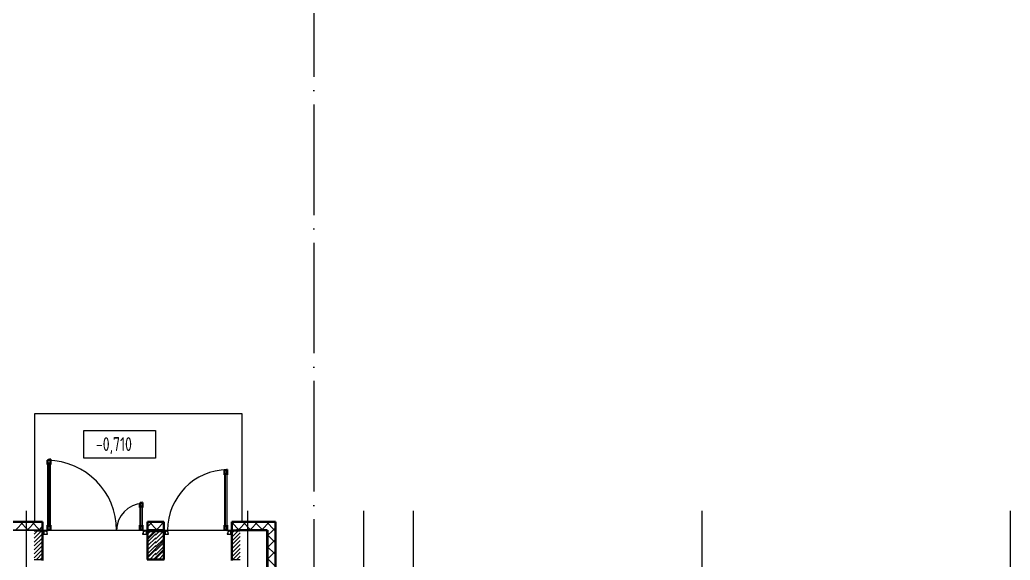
# Model space of a CAD drawing. Header units: millimetres. Extents: x -396912 to 182286, y -43638 to 41610.
# Drawn here: x -16273 to 1644, y -2620 to 7152 of the extents above; entities that cross this region are included whole.
import ezdxf

# ---------------------------------------------------------------- set-up
doc = ezdxf.new("R2010")
doc.units = ezdxf.units.MM
doc.linetypes.add('ADSK_Линия сетки', pattern=[25, 20, -2.5, 0, -2.5])
doc.linetypes.add('ADSK_Штриховая_ш2 п1_5', pattern=[4.5, 3, -1.5])
for name, color, linetype, lineweight in [('A-_ANOTTEXT_T', 7, 'Continuous', 9), ('Аннотация', 7, 'Continuous', 18), ('Двери', 252, 'Continuous', 9), ('Оси', 252, 'Continuous', 9), ('Отметки', 7, 'Continuous', 9), ('Перекрытие', 252, 'Continuous', 18), ('Стены внутренние', 7, 'Continuous', 18), ('Стены наружные', 7, 'Continuous', 18), ('Стены штриховка', 7, 'Continuous', 9)]:
    doc.layers.add(name, color=color, linetype=linetype, lineweight=lineweight)
doc.layers.add('Двери открывание', color=7, linetype='Continuous', lineweight=9, true_color=0xc0c0c0)
doc.styles.add('GOST 2.304 type A_1', font='', dxfattribs={"height": 350})
doc.styles.add('GOST Common_3', font='', dxfattribs={"height": 3.5})
doc.styles.get('GOST 2.304 type A_1').set_extended_font_data('GOST 2.304 type A')
doc.styles.get('GOST Common_3').set_extended_font_data('GOST 2.304 type A')

# ---------------------------------------------------------------- blocks, each defined once
blk = doc.blocks.new('1 этаж')
at = {"layer": 'Двери', "lineweight": 18, "true_color": 0x636466}
h = blk.add_hatch(dxfattribs=at)
h.set_pattern_fill('FP_2', color=251, style=0, pattern_type=2)
h.set_pattern_definition([(45, (-20737.8, -3270.73), (-35.3553, 35.3553), [])])
h.paths.add_polyline_path([(-19513, -3526), (-19513, -3016), (-19663, -3016), (-19663, -3526)])
h.paths.add_polyline_path([(-21563, -3526), (-21564, -3016), (-21713, -3016), (-21713, -3526), (-21564, -3526)])
h = blk.add_hatch(dxfattribs=at)
h.set_pattern_fill('FP_2', color=251, style=0, pattern_type=2)
h.set_pattern_definition([(45, (-18877.8, -3270.73), (-35.3553, 35.3553), [])])
h.paths.add_polyline_path([(-17988, -3526), (-17988, -3016), (-18138, -3016), (-18138, -3526)])
h.paths.add_polyline_path([(-19411, -3526), (-19368, -3526), (-19368, -3016), (-19518, -3016), (-19518, -3526)])
at = {"layer": 'Аннотация', "color": 251, "lineweight": 20, "true_color": 0x636466}
for p, q in [((-20819, -1690), (-20819, -1190)), ((-20819, -1190), (-19519, -1190)), ((-19519, -1190), (-19519, -1690)), ((-19519, -1690), (-20819, -1690))]:
    blk.add_line(p, q, dxfattribs=at)
at = {"layer": 'Двери', "color": 251, "lineweight": 30, "true_color": 0x636466}
for p, q in [((-21463, -1732), (-21471, -1732)), ((-21471, -1732), (-21471, -1808)), ((-21429, -1723), (-21463, -1723)), ((-21463, -1723), (-21463, -1732)), ((-21462, -1790), (-21462, -1808)), ((-21441, -1790), (-21462, -1790)), ((-21441, -1808), (-21441, -1790)), ((-21421, -1714), (-21429, -1714)), ((-21429, -1714), (-21429, -1723)), ((-21421, -1808), (-21421, -1714)), ((-21462, -1808), (-21471, -1808)), ((-21421, -1808), (-21441, -1808)), ((-18264, -1918), (-18272, -1918)), ((-18272, -1918), (-18272, -1994)), ((-18230, -1909), (-18264, -1909)), ((-18264, -1909), (-18264, -1918)), ((-18222, -1900), (-18230, -1900)), ((-18230, -1900), (-18230, -1909)), ((-18222, -1994), (-18222, -1900)), ((-18272, -1994), (-18255, -1994)), ((-18255, -1994), (-18255, -1976)), ((-18255, -1976), (-18231, -1976)), ((-18231, -1976), (-18231, -1994)), ((-18231, -1994), (-18222, -1994)), ((-19763, -2503), (-19797, -2503)), ((-19797, -2503), (-19797, -2512)), ((-19755, -2494), (-19763, -2494)), ((-19763, -2494), (-19763, -2503)), ((-19755, -2588), (-19755, -2494)), ((-19797, -2512), (-19805, -2512)), ((-19805, -2512), (-19805, -2588)), ((-19805, -2588), (-19785, -2588)), ((-19785, -2588), (-19785, -2570)), ((-19785, -2570), (-19764, -2570)), ((-19764, -2570), (-19764, -2588)), ((-19764, -2588), (-19755, -2588)), ((-21471, -2904), (-21471, -2998)), ((-21462, -2904), (-21471, -2904)), ((-21471, -2998), (-21463, -2998)), ((-21463, -2998), (-21463, -2989)), ((-21463, -2989), (-21429, -2989)), ((-21462, -2922), (-21462, -2904)), ((-21441, -2922), (-21462, -2922)), ((-21441, -2904), (-21441, -2922)), ((-21421, -2904), (-21441, -2904)), ((-21429, -2989), (-21429, -2980)), ((-21429, -2980), (-21421, -2980)), ((-21421, -2980), (-21421, -2904)), ((-19805, -2904), (-19805, -2980)), ((-19805, -2904), (-19785, -2904)), ((-19805, -2980), (-19797, -2980)), ((-19797, -2980), (-19797, -2989)), ((-19797, -2989), (-19763, -2989)), ((-19785, -2904), (-19785, -2922)), ((-19785, -2922), (-19764, -2922)), ((-19764, -2904), (-19755, -2904)), ((-19764, -2922), (-19764, -2904)), ((-19763, -2989), (-19763, -2998)), ((-19763, -2998), (-19755, -2998)), ((-19755, -2998), (-19755, -2904)), ((-18272, -2904), (-18272, -2980)), ((-18272, -2904), (-18255, -2904)), ((-18272, -2980), (-18264, -2980)), ((-18264, -2980), (-18264, -2989)), ((-18264, -2989), (-18230, -2989)), ((-18255, -2904), (-18255, -2922)), ((-18255, -2922), (-18231, -2922)), ((-18231, -2904), (-18222, -2904)), ((-18231, -2922), (-18231, -2904)), ((-18230, -2989), (-18230, -2998)), ((-18230, -2998), (-18222, -2998)), ((-18222, -2998), (-18222, -2904))]:
    blk.add_line(p, q, dxfattribs=at)
at = {"layer": 'Двери', "color": 251, "true_color": 0x636466}
for p, q in [((-21462, -1790), (-21462, -2922)), ((-21441, -1790), (-21462, -1790)), ((-21441, -2922), (-21441, -1790)), ((-21471, -1808), (-21471, -2904)), ((-21421, -2904), (-21421, -1808)), ((-18272, -1994), (-18272, -2904)), ((-18255, -2922), (-18255, -1976)), ((-18255, -1976), (-18231, -1976)), ((-18231, -1976), (-18231, -2922)), ((-18222, -2904), (-18222, -1994)), ((-19805, -2588), (-19805, -2904)), ((-19785, -2922), (-19785, -2570)), ((-19785, -2570), (-19764, -2570)), ((-19764, -2570), (-19764, -2922)), ((-19755, -2904), (-19755, -2588)), ((-21563, -3016), (-21563, -3066)), ((-21543, -3016), (-21563, -3016)), ((-21543, -3066), (-21543, -3016)), ((-21494, -3016), (-21543, -3016)), ((-21543, -3016), (-21543, -3066)), ((-21494, -3024), (-21494, -3016)), ((-21480, -3024), (-21494, -3024)), ((-21480, -3058), (-21480, -3024)), ((-21462, -2922), (-21441, -2922)), ((-19764, -2922), (-19785, -2922)), ((-19732, -3024), (-19746, -3024)), ((-19746, -3024), (-19746, -3058)), ((-19732, -3016), (-19732, -3024)), ((-19683, -3016), (-19732, -3016)), ((-19663, -3016), (-19683, -3016)), ((-19683, -3016), (-19683, -3066)), ((-19683, -3066), (-19683, -3016)), ((-19663, -3066), (-19663, -3016)), ((-19368, -3016), (-19368, -3066)), ((-19348, -3016), (-19368, -3016)), ((-19348, -3066), (-19348, -3016)), ((-19307, -3016), (-19348, -3016)), ((-19348, -3016), (-19348, -3066)), ((-19307, -3024), (-19307, -3016)), ((-19293, -3024), (-19307, -3024)), ((-19293, -3058), (-19293, -3024)), ((-18231, -2922), (-18255, -2922)), ((-18199, -3024), (-18213, -3024)), ((-18213, -3024), (-18213, -3058)), ((-18199, -3016), (-18199, -3024)), ((-18158, -3016), (-18199, -3016)), ((-18138, -3016), (-18158, -3016)), ((-18158, -3016), (-18158, -3066)), ((-18158, -3066), (-18158, -3016)), ((-18138, -3066), (-18138, -3016)), ((-21563, -3066), (-21543, -3066)), ((-21543, -3066), (-21471, -3066)), ((-21471, -3058), (-21480, -3058)), ((-21471, -3066), (-21471, -3058)), ((-19746, -3058), (-19755, -3058)), ((-19755, -3058), (-19755, -3066)), ((-19755, -3066), (-19683, -3066)), ((-19683, -3066), (-19663, -3066)), ((-19368, -3066), (-19348, -3066)), ((-19348, -3066), (-19284, -3066)), ((-19284, -3058), (-19293, -3058)), ((-19284, -3066), (-19284, -3058)), ((-18213, -3058), (-18222, -3058)), ((-18222, -3058), (-18222, -3066)), ((-18222, -3066), (-18158, -3066)), ((-18158, -3066), (-18138, -3066))]:
    blk.add_line(p, q, dxfattribs=at)
at = {"layer": 'Двери', "color": 251, "linetype": 'ADSK_Штриховая_ш2 п1_5', "true_color": 0x636466}
for p, q in [((-21563, -3016), (-21713, -3016)), ((-21563, -3526), (-21563, -3016)), ((-19513, -3016), (-19663, -3016)), ((-19663, -3016), (-19663, -3526)), ((-19368, -3016), (-19518, -3016)), ((-19368, -3526), (-19368, -3016)), ((-17988, -3016), (-18138, -3016)), ((-18138, -3016), (-18138, -3526)), ((-21713, -3526), (-21563, -3526)), ((-19663, -3526), (-19513, -3526)), ((-19518, -3526), (-19368, -3526)), ((-18138, -3526), (-17988, -3526))]:
    blk.add_line(p, q, dxfattribs=at)
at = {"layer": 'Двери открывание', "color": 251, "true_color": 0x636466}
for centre, radius, start, end in [((-21489, -2998), 1266, 0, 89.1853), ((-18204, -2998), 1098, 90.9393, 180), ((-19737, -2998), 486, 92.1226, 180)]:
    blk.add_arc(centre, radius, start, end, dxfattribs=at)
at = {"layer": 'Оси', "color": 251, "linetype": 'ADSK_Линия сетки', "ltscale": 100, "true_color": 0x636466}
for p, q in [((-16658, 32205), (-16658, -33772)), ((-21858, -2646), (-21858, -33772)), ((-17858, -2646), (-17858, -33772)), ((-15758, -2646), (-15758, -32502)), ((-14858, -2646), (-14858, -32502)), ((-9638, -2646), (-9638, -33772)), ((-4058, -2646), (-4058, -33772))]:
    blk.add_line(p, q, dxfattribs=at)
at = {"layer": 'Перекрытие', "color": 251, "ltscale": 100, "true_color": 0x636466}
for p, q in [((-17953, -894), (-21708, -894)), ((-21708, -894), (-21708, -2844)), ((-17953, -2844), (-17953, -894)), ((-21563, -2996), (-21471, -2996)), ((-21463, -2996), (-19763, -2996)), ((-19755, -2996), (-19663, -2996)), ((-19368, -2996), (-18230, -2996)), ((-18222, -2996), (-18138, -2996))]:
    blk.add_line(p, q, dxfattribs=at)
at = {"layer": 'Стены внутренние', "color": 251, "lineweight": 30, "true_color": 0x636466}
for p, q in [((-21563, -2844), (-22365, -2844)), ((-21563, -2986), (-21563, -2844)), ((-19368, -2844), (-19663, -2844)), ((-19663, -2844), (-19663, -2986)), ((-19368, -2986), (-19368, -2844)), ((-17351, -2844), (-18138, -2844)), ((-18138, -2844), (-18138, -2986)), ((-17351, -4796), (-17351, -2844)), ((-21563, -3546), (-21563, -2996)), ((-18138, -2996), (-18138, -3546)), ((-17503, -2996), (-18053, -2996))]:
    blk.add_line(p, q, dxfattribs=at)
at = {"layer": 'Стены внутренние', "color": 251, "linetype": 'Continuous', "lineweight": 9, "true_color": 0x636466}
for p, q in [((-22049, -2986), (-21909, -2846)), ((-21830, -2986), (-21970, -2846)), ((-21837, -2986), (-21697, -2846)), ((-21617, -2986), (-21757, -2846)), ((-21564, -2849), (-21565, -2851)), ((-19661, -2931), (-19576, -2846)), ((-19496, -2986), (-19636, -2846)), ((-19504, -2986), (-19370, -2852)), ((-19370, -2900), (-19424, -2846)), ((-18136, -2891), (-18091, -2846)), ((-18011, -2986), (-18136, -2861)), ((-18019, -2986), (-17879, -2846)), ((-17799, -2986), (-17939, -2846)), ((-17807, -2986), (-17667, -2846)), ((-17587, -2986), (-17727, -2846)), ((-17689, -2844), (-17690, -2846)), ((-17595, -2986), (-17455, -2846)), ((-17365, -2996), (-17515, -2846)), ((-21625, -2986), (-21565, -2925)), ((-19369, -2986), (-19370, -2984)), ((-17503, -3106), (-17392, -2996)), ((-17392, -2996), (-17353, -2956)), ((-17353, -3008), (-17365, -2996)), ((-17353, -3220), (-17503, -3070)), ((-17503, -3318), (-17353, -3168)), ((-17353, -3432), (-17503, -3282)), ((-17503, -3530), (-17353, -3380)), ((-17353, -3644), (-17503, -3494))]:
    blk.add_line(p, q, dxfattribs=at)
at = {"layer": 'Стены внутренние', "color": 251, "true_color": 0x636466}
for p, q in [((-19663, -2996), (-19663, -3016)), ((-19368, -3016), (-19368, -2996)), ((-18053, -2996), (-18138, -2996)), ((-17503, -4796), (-17503, -2996)), ((-17493, -2996), (-17503, -2996)), ((-19663, -3526), (-19663, -3546)), ((-19368, -3546), (-19368, -3526))]:
    blk.add_line(p, q, dxfattribs=at)
at = {"layer": 'Стены наружные', "color": 251, "true_color": 0x636466}
blk.add_line((-22213, -2996), (-21563, -2996), dxfattribs=at)
at = {"layer": 'Стены наружные', "color": 251, "lineweight": 30, "true_color": 0x636466}
for p, q in [((-21563, -2996), (-21563, -2986)), ((-19663, -2986), (-19663, -2996)), ((-19663, -2996), (-19368, -2996)), ((-19368, -3016), (-19663, -3016)), ((-19663, -3016), (-19663, -3526)), ((-19368, -2996), (-19368, -2986)), ((-19368, -3526), (-19368, -3016)), ((-18138, -2986), (-18138, -2996)), ((-17493, -4644), (-17493, -2996)), ((-19663, -3526), (-19368, -3526))]:
    blk.add_line(p, q, dxfattribs=at)
at = {"layer": 'Стены наружные', "color": 251, "linetype": 'Continuous', "lineweight": 9, "true_color": 0x636466}
for p, q in [((-19663, -3162), (-19516, -3016)), ((-17493, -3006), (-17503, -3006)), ((-19663, -3477), (-19368, -3182)), ((-17493, -3106), (-17503, -3106)), ((-17493, -3206), (-17503, -3206)), ((-19555, -3526), (-19368, -3339)), ((-17493, -3306), (-17503, -3306)), ((-17493, -3406), (-17503, -3406)), ((-17493, -3506), (-17503, -3506))]:
    blk.add_line(p, q, dxfattribs=at)
at = {"layer": 'Стены штриховка', "color": 251, "true_color": 0x636466}
for p, q in [((-21565, -2846), (-22365, -2846)), ((-21565, -2986), (-21565, -2846)), ((-19370, -2846), (-19661, -2846)), ((-19661, -2846), (-19661, -2986)), ((-19370, -2986), (-19370, -2846)), ((-18136, -2846), (-18136, -2986)), ((-17351, -2846), (-18136, -2846)), ((-17353, -4646), (-17353, -2844)), ((-22213, -2986), (-21563, -2986)), ((-19663, -2986), (-19368, -2986)), ((-18138, -2986), (-17503, -2986)), ((-17503, -2986), (-17503, -2996))]:
    blk.add_line(p, q, dxfattribs=at)
at = {"layer": 'Отметки', "color": 251, "true_color": 0x636466, "style": 'GOST Common_3', "width": 0.9}
blk.add_text('-0,710', height=250, dxfattribs=at).set_placement((-20598, -1563))

msp = doc.modelspace()

# ---------------------------------------------------------------- block references
msp.add_blockref('1 этаж', (5702, 918))

# ---------------------------------------------------------------- texts
at = {"layer": 'A-_ANOTTEXT_T', "char_height": 350, "width": 168.35, "attachment_point": 1, "style": 'GOST 2.304 type A_1'}
for insert in [(-9339, 3916), (-7816, -78), (-7280, -78), (-5812, -78), (-3153, -78), (-7115, -613), (-6777, -613), (-5957, -613)]:
    msp.add_mtext('\\fGOST 2.304 type A|b0|i0|c204|p34|; ', dxfattribs=dict(at, insert=insert))

doc.saveas('drawing.dxf')
